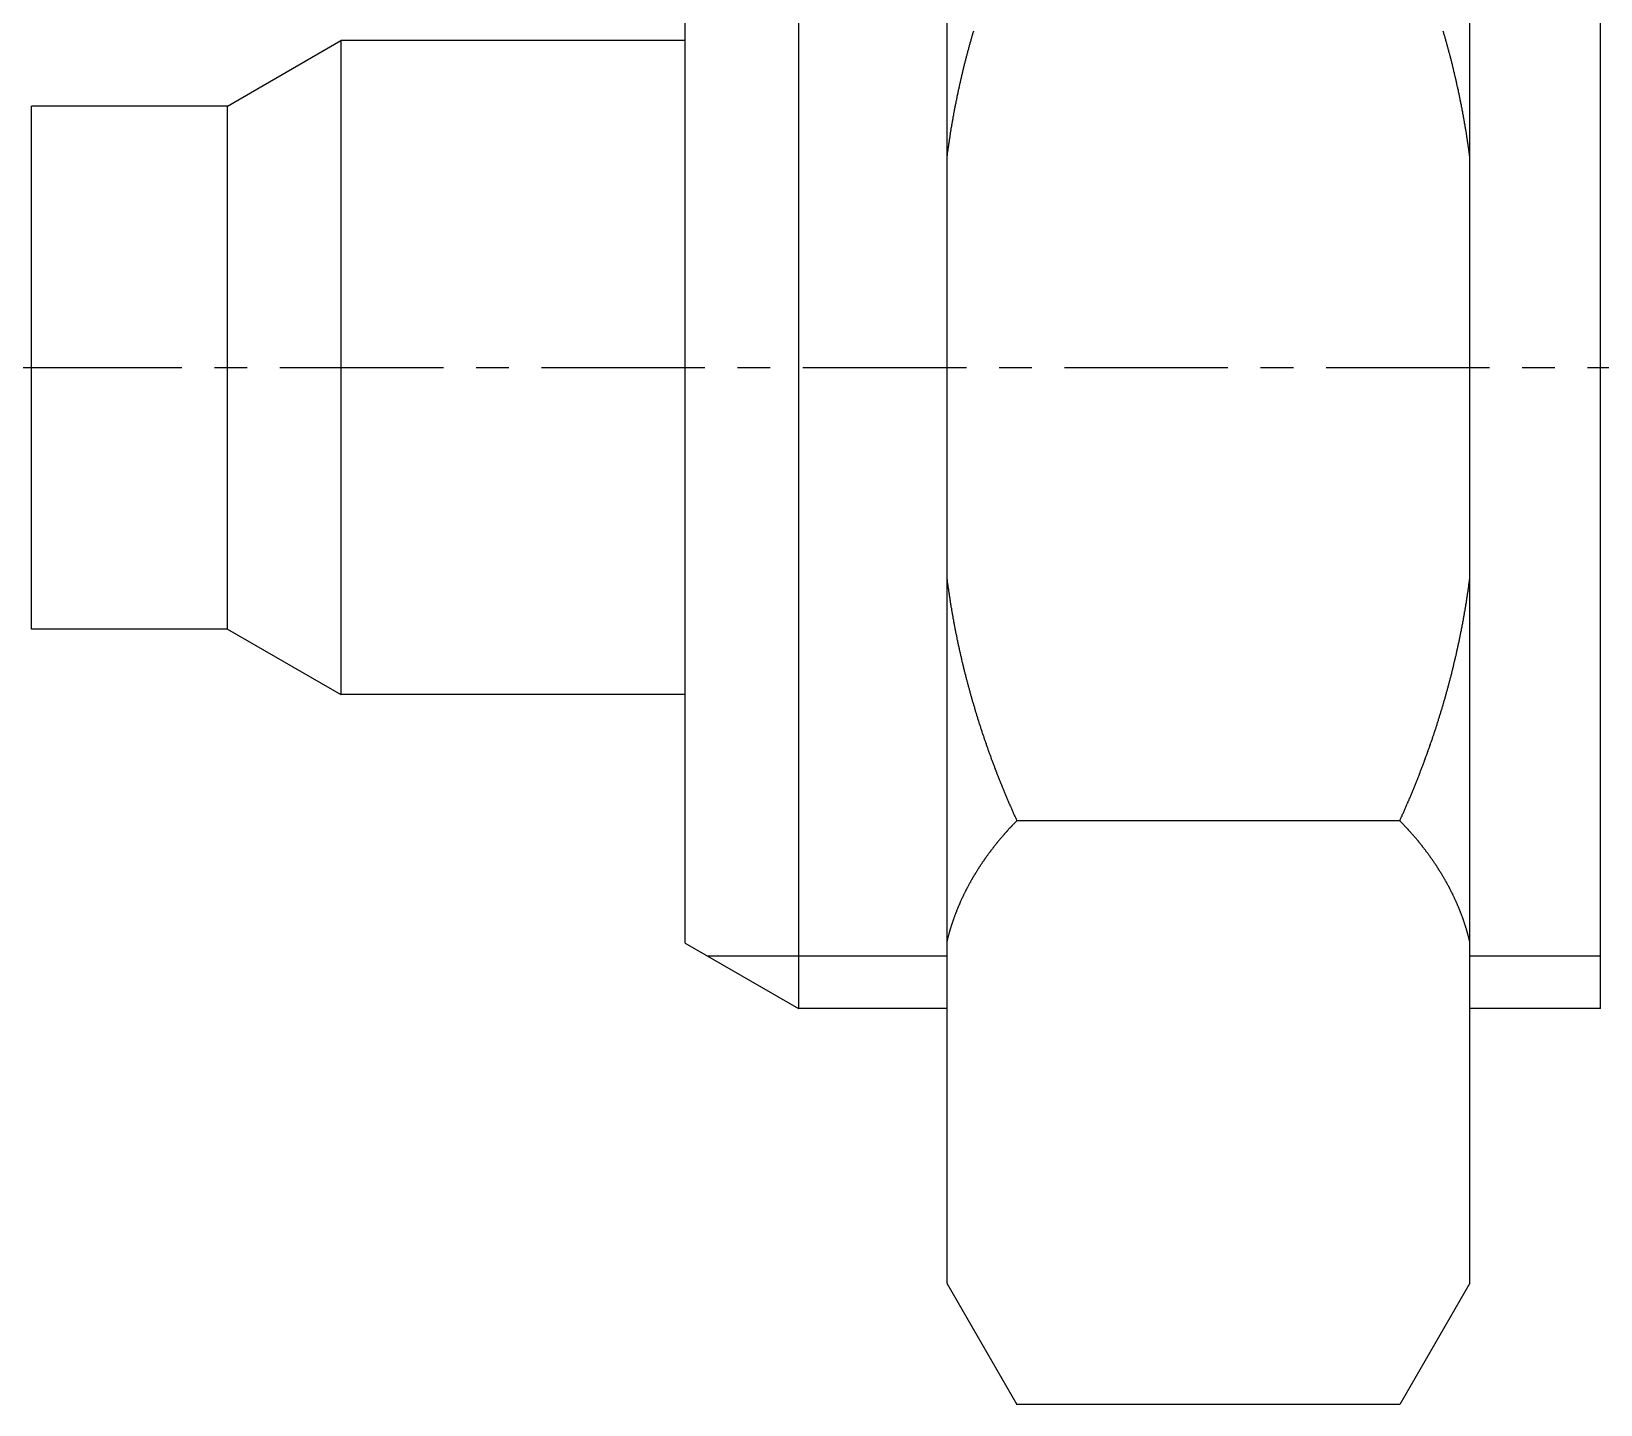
# Model space of a CAD drawing. Extents: x 69 to 234, y 65 to 130.
# Drawn here: x 113.26 to 125.26, y 103.68 to 114.18 of the extents above; entities that cross this region are included whole.
import ezdxf

# ---------------------------------------------------------------- set-up
doc = ezdxf.new("R2010")
doc.units = 0
doc.linetypes.add('CENTER', pattern=[2, 1.25, -0.25, 0.25, -0.25])
doc.layers.get('0').update_dxf_attribs({"linetype": 'CONTINUOUS'})
doc.layers.add('CENTER', color=1, linetype='CENTER')

msp = doc.modelspace()

# ---------------------------------------------------------------- linework, layer by layer
at = {"color": 7, "linetype": 'CONTINUOUS'}
for p, q in [((120.262, 118.609), (120.262, 111.609)), ((124.262, 111.609), (124.262, 118.609)), ((119.128, 116.509), (119.128, 106.709)), ((125.262, 106.709), (125.262, 116.509)), ((118.262, 107.209), (118.262, 116.009)), ((114.762, 113.609), (115.628, 114.109)), ((115.628, 114.109), (115.628, 109.109)), ((118.262, 114.109), (115.628, 114.109)), ((113.262, 109.609), (113.262, 113.609)), ((114.762, 113.609), (113.262, 113.609)), ((114.762, 109.609), (114.762, 113.609)), ((120.262, 111.609), (120.262, 104.609)), ((124.262, 104.609), (124.262, 111.609)), ((114.762, 109.609), (113.262, 109.609)), ((114.762, 109.609), (115.628, 109.109)), ((118.262, 109.109), (115.628, 109.109)), ((123.726, 108.144), (120.798, 108.144)), ((118.262, 107.209), (119.128, 106.709)), ((120.262, 106.709), (119.128, 106.709)), ((125.262, 106.709), (124.262, 106.709)), ((120.262, 104.609), (120.798, 103.68)), ((124.262, 104.609), (123.726, 103.68)), ((123.726, 103.68), (120.798, 103.68))]:
    msp.add_line(p, q, dxfattribs=at)
at = {"color": 3, "linetype": 'CONTINUOUS'}
for p, q in [((120.262, 107.109), (118.435, 107.109)), ((125.262, 107.109), (124.262, 107.109))]:
    msp.add_line(p, q, dxfattribs=at)
at = {"color": 7}
for points in [[(120.465, 114.181, 0), (120.463, 114.175, 0), (120.461, 114.168, 0), (120.459, 114.162, 0), (120.458, 114.155, 0), (120.456, 114.149, 0), (120.454, 114.142, 0), (120.452, 114.136, 0), (120.45, 114.129, 0), (120.448, 114.123, 0), (120.446, 114.116, 0), (120.445, 114.11, 0), (120.443, 114.103, 0), (120.441, 114.097, 0), (120.439, 114.09, 0), (120.437, 114.084, 0), (120.436, 114.077, 0), (120.434, 114.071, 0), (120.432, 114.064, 0), (120.43, 114.058, 0), (120.428, 114.051, 0), (120.427, 114.045, 0), (120.425, 114.038, 0), (120.423, 114.032, 0), (120.421, 114.025, 0), (120.42, 114.019, 0), (120.418, 114.012, 0), (120.416, 114.005, 0), (120.415, 113.999, 0), (120.413, 113.992, 0), (120.411, 113.986, 0), (120.409, 113.979, 0), (120.408, 113.973, 0), (120.406, 113.966, 0), (120.404, 113.96, 0), (120.403, 113.953, 0), (120.401, 113.947, 0), (120.399, 113.94, 0), (120.398, 113.934, 0), (120.396, 113.927, 0), (120.394, 113.92, 0), (120.393, 113.914, 0), (120.391, 113.907, 0), (120.39, 113.901, 0), (120.388, 113.894, 0), (120.386, 113.888, 0), (120.385, 113.881, 0), (120.383, 113.875, 0), (120.382, 113.868, 0), (120.38, 113.861, 0), (120.379, 113.855, 0), (120.377, 113.848, 0), (120.375, 113.842, 0), (120.374, 113.835, 0), (120.372, 113.829, 0), (120.371, 113.822, 0), (120.369, 113.815, 0), (120.368, 113.809, 0), (120.366, 113.802, 0), (120.365, 113.796, 0), (120.363, 113.789, 0), (120.362, 113.782, 0), (120.36, 113.776, 0), (120.359, 113.769, 0), (120.357, 113.763, 0), (120.356, 113.756, 0), (120.355, 113.749, 0), (120.353, 113.743, 0), (120.352, 113.736, 0), (120.35, 113.73, 0), (120.349, 113.723, 0), (120.347, 113.716, 0), (120.346, 113.71, 0), (120.345, 113.703, 0), (120.343, 113.697, 0), (120.342, 113.69, 0), (120.34, 113.683, 0), (120.339, 113.677, 0), (120.338, 113.67, 0), (120.336, 113.664, 0), (120.335, 113.657, 0), (120.334, 113.65, 0), (120.332, 113.644, 0), (120.331, 113.637, 0), (120.33, 113.63, 0), (120.328, 113.624, 0), (120.327, 113.617, 0), (120.326, 113.611, 0), (120.324, 113.604, 0), (120.323, 113.597, 0), (120.322, 113.591, 0), (120.321, 113.584, 0), (120.319, 113.577, 0), (120.318, 113.571, 0), (120.317, 113.564, 0), (120.316, 113.558, 0), (120.314, 113.551, 0), (120.313, 113.544, 0), (120.312, 113.538, 0), (120.311, 113.531, 0), (120.309, 113.524, 0), (120.308, 113.518, 0), (120.307, 113.511, 0), (120.306, 113.504, 0), (120.305, 113.498, 0), (120.304, 113.491, 0), (120.302, 113.484, 0), (120.301, 113.478, 0), (120.3, 113.471, 0), (120.299, 113.464, 0), (120.298, 113.458, 0), (120.297, 113.451, 0), (120.296, 113.444, 0), (120.294, 113.438, 0), (120.293, 113.431, 0), (120.292, 113.424, 0), (120.291, 113.418, 0), (120.29, 113.411, 0), (120.289, 113.404, 0), (120.288, 113.398, 0), (120.287, 113.391, 0), (120.286, 113.384, 0), (120.285, 113.378, 0), (120.284, 113.371, 0), (120.283, 113.364, 0), (120.282, 113.358, 0), (120.281, 113.351, 0), (120.28, 113.344, 0), (120.279, 113.338, 0), (120.278, 113.331, 0), (120.277, 113.324, 0), (120.276, 113.318, 0), (120.275, 113.311, 0), (120.274, 113.304, 0), (120.273, 113.298, 0), (120.272, 113.291, 0), (120.271, 113.284, 0), (120.27, 113.278, 0), (120.269, 113.271, 0), (120.268, 113.264, 0), (120.267, 113.257, 0), (120.266, 113.251, 0), (120.265, 113.244, 0), (120.265, 113.237, 0), (120.264, 113.231, 0), (120.263, 113.224, 0), (120.262, 113.217, 0)], [(124.262, 113.216, 0), (124.261, 113.223, 0), (124.26, 113.23, 0), (124.259, 113.236, 0), (124.258, 113.243, 0), (124.257, 113.25, 0), (124.256, 113.256, 0), (124.256, 113.263, 0), (124.255, 113.27, 0), (124.254, 113.276, 0), (124.253, 113.283, 0), (124.252, 113.29, 0), (124.251, 113.297, 0), (124.25, 113.303, 0), (124.249, 113.31, 0), (124.248, 113.317, 0), (124.247, 113.323, 0), (124.246, 113.33, 0), (124.245, 113.337, 0), (124.244, 113.343, 0), (124.243, 113.35, 0), (124.242, 113.357, 0), (124.241, 113.363, 0), (124.24, 113.37, 0), (124.239, 113.377, 0), (124.238, 113.383, 0), (124.237, 113.39, 0), (124.236, 113.397, 0), (124.235, 113.403, 0), (124.234, 113.41, 0), (124.233, 113.417, 0), (124.231, 113.423, 0), (124.23, 113.43, 0), (124.229, 113.437, 0), (124.228, 113.443, 0), (124.227, 113.45, 0), (124.226, 113.457, 0), (124.225, 113.463, 0), (124.224, 113.47, 0), (124.222, 113.477, 0), (124.221, 113.483, 0), (124.22, 113.49, 0), (124.219, 113.497, 0), (124.218, 113.503, 0), (124.217, 113.51, 0), (124.215, 113.517, 0), (124.214, 113.523, 0), (124.213, 113.53, 0), (124.212, 113.537, 0), (124.211, 113.543, 0), (124.209, 113.55, 0), (124.208, 113.557, 0), (124.207, 113.563, 0), (124.206, 113.57, 0), (124.204, 113.577, 0), (124.203, 113.583, 0), (124.202, 113.59, 0), (124.201, 113.596, 0), (124.199, 113.603, 0), (124.198, 113.61, 0), (124.197, 113.616, 0), (124.195, 113.623, 0), (124.194, 113.63, 0), (124.193, 113.636, 0), (124.191, 113.643, 0), (124.19, 113.649, 0), (124.189, 113.656, 0), (124.187, 113.663, 0), (124.186, 113.669, 0), (124.185, 113.676, 0), (124.183, 113.683, 0), (124.182, 113.689, 0), (124.181, 113.696, 0), (124.179, 113.702, 0), (124.178, 113.709, 0), (124.176, 113.716, 0), (124.175, 113.722, 0), (124.174, 113.729, 0), (124.172, 113.735, 0), (124.171, 113.742, 0), (124.169, 113.749, 0), (124.168, 113.755, 0), (124.166, 113.762, 0), (124.165, 113.768, 0), (124.163, 113.775, 0), (124.162, 113.782, 0), (124.16, 113.788, 0), (124.159, 113.795, 0), (124.157, 113.801, 0), (124.156, 113.808, 0), (124.154, 113.815, 0), (124.153, 113.821, 0), (124.151, 113.828, 0), (124.15, 113.834, 0), (124.148, 113.841, 0), (124.147, 113.848, 0), (124.145, 113.854, 0), (124.144, 113.861, 0), (124.142, 113.867, 0), (124.14, 113.874, 0), (124.139, 113.88, 0), (124.137, 113.887, 0), (124.136, 113.894, 0), (124.134, 113.9, 0), (124.132, 113.907, 0), (124.131, 113.913, 0), (124.129, 113.92, 0), (124.128, 113.926, 0), (124.126, 113.933, 0), (124.124, 113.939, 0), (124.123, 113.946, 0), (124.121, 113.953, 0), (124.119, 113.959, 0), (124.118, 113.966, 0), (124.116, 113.972, 0), (124.114, 113.979, 0), (124.113, 113.985, 0), (124.111, 113.992, 0), (124.109, 113.998, 0), (124.108, 114.005, 0), (124.106, 114.011, 0), (124.104, 114.018, 0), (124.102, 114.024, 0), (124.101, 114.031, 0), (124.099, 114.038, 0), (124.097, 114.044, 0), (124.095, 114.051, 0), (124.094, 114.057, 0), (124.092, 114.064, 0), (124.09, 114.07, 0), (124.088, 114.077, 0), (124.086, 114.083, 0), (124.085, 114.09, 0), (124.083, 114.096, 0), (124.081, 114.103, 0), (124.079, 114.109, 0), (124.077, 114.116, 0), (124.075, 114.122, 0), (124.074, 114.129, 0), (124.072, 114.135, 0), (124.07, 114.142, 0), (124.068, 114.148, 0), (124.066, 114.155, 0), (124.064, 114.161, 0), (124.062, 114.168, 0), (124.061, 114.174, 0), (124.059, 114.181, 0)], [(120.262, 110.001, 0), (120.263, 109.994, 0), (120.264, 109.987, 0), (120.264, 109.981, 0), (120.265, 109.974, 0), (120.266, 109.967, 0), (120.267, 109.961, 0), (120.268, 109.954, 0), (120.269, 109.947, 0), (120.27, 109.941, 0), (120.271, 109.934, 0), (120.272, 109.927, 0), (120.273, 109.92, 0), (120.274, 109.914, 0), (120.275, 109.907, 0), (120.276, 109.9, 0), (120.277, 109.894, 0), (120.278, 109.887, 0), (120.279, 109.88, 0), (120.28, 109.874, 0), (120.281, 109.867, 0), (120.282, 109.86, 0), (120.283, 109.854, 0), (120.284, 109.847, 0), (120.285, 109.84, 0), (120.286, 109.834, 0), (120.287, 109.827, 0), (120.288, 109.82, 0), (120.289, 109.814, 0), (120.29, 109.807, 0), (120.291, 109.8, 0), (120.292, 109.794, 0), (120.293, 109.787, 0), (120.294, 109.78, 0), (120.295, 109.774, 0), (120.297, 109.767, 0), (120.298, 109.76, 0), (120.299, 109.754, 0), (120.3, 109.747, 0), (120.301, 109.74, 0), (120.302, 109.734, 0), (120.303, 109.727, 0), (120.305, 109.72, 0), (120.306, 109.714, 0), (120.307, 109.707, 0), (120.308, 109.7, 0), (120.309, 109.694, 0), (120.311, 109.687, 0), (120.312, 109.68, 0), (120.313, 109.674, 0), (120.314, 109.667, 0), (120.315, 109.66, 0), (120.317, 109.654, 0), (120.318, 109.647, 0), (120.319, 109.641, 0), (120.32, 109.634, 0), (120.322, 109.627, 0), (120.323, 109.621, 0), (120.324, 109.614, 0), (120.326, 109.607, 0), (120.327, 109.601, 0), (120.328, 109.594, 0), (120.329, 109.587, 0), (120.331, 109.581, 0), (120.332, 109.574, 0), (120.333, 109.568, 0), (120.335, 109.561, 0), (120.336, 109.554, 0), (120.338, 109.548, 0), (120.339, 109.541, 0), (120.34, 109.534, 0), (120.342, 109.528, 0), (120.343, 109.521, 0), (120.344, 109.515, 0), (120.346, 109.508, 0), (120.347, 109.501, 0), (120.349, 109.495, 0), (120.35, 109.488, 0), (120.351, 109.482, 0), (120.353, 109.475, 0), (120.354, 109.468, 0), (120.356, 109.462, 0), (120.357, 109.455, 0), (120.359, 109.449, 0), (120.36, 109.442, 0), (120.362, 109.435, 0), (120.363, 109.429, 0), (120.365, 109.422, 0), (120.366, 109.416, 0), (120.368, 109.409, 0), (120.369, 109.402, 0), (120.371, 109.396, 0), (120.372, 109.389, 0), (120.374, 109.383, 0), (120.375, 109.376, 0), (120.377, 109.37, 0), (120.378, 109.363, 0), (120.38, 109.356, 0), (120.382, 109.35, 0), (120.383, 109.343, 0), (120.385, 109.337, 0), (120.386, 109.33, 0), (120.388, 109.324, 0), (120.389, 109.317, 0), (120.391, 109.31, 0), (120.393, 109.304, 0), (120.394, 109.297, 0), (120.396, 109.291, 0), (120.398, 109.284, 0), (120.399, 109.278, 0), (120.401, 109.271, 0), (120.403, 109.265, 0), (120.404, 109.258, 0), (120.406, 109.251, 0), (120.408, 109.245, 0), (120.409, 109.238, 0), (120.411, 109.232, 0), (120.413, 109.225, 0), (120.414, 109.219, 0), (120.416, 109.212, 0), (120.418, 109.206, 0), (120.42, 109.199, 0), (120.421, 109.193, 0), (120.423, 109.186, 0), (120.425, 109.18, 0), (120.426, 109.173, 0), (120.428, 109.166, 0), (120.43, 109.16, 0), (120.432, 109.153, 0), (120.434, 109.147, 0), (120.435, 109.14, 0), (120.437, 109.134, 0), (120.439, 109.127, 0), (120.441, 109.121, 0), (120.443, 109.114, 0), (120.444, 109.108, 0), (120.446, 109.101, 0), (120.448, 109.095, 0), (120.45, 109.088, 0), (120.452, 109.082, 0), (120.454, 109.075, 0), (120.455, 109.069, 0), (120.457, 109.062, 0), (120.459, 109.056, 0), (120.461, 109.049, 0), (120.463, 109.043, 0), (120.465, 109.036, 0), (120.467, 109.03, 0), (120.469, 109.023, 0), (120.471, 109.017, 0), (120.473, 109.01, 0), (120.475, 109.004, 0), (120.476, 108.998, 0), (120.478, 108.991, 0), (120.48, 108.985, 0), (120.482, 108.978, 0), (120.484, 108.972, 0), (120.486, 108.965, 0), (120.488, 108.959, 0), (120.49, 108.952, 0), (120.492, 108.946, 0), (120.494, 108.939, 0), (120.496, 108.933, 0), (120.498, 108.926, 0), (120.5, 108.92, 0), (120.502, 108.914, 0), (120.504, 108.907, 0), (120.506, 108.901, 0), (120.508, 108.894, 0), (120.51, 108.888, 0), (120.512, 108.881, 0), (120.515, 108.875, 0), (120.517, 108.868, 0), (120.519, 108.862, 0), (120.521, 108.856, 0), (120.523, 108.849, 0), (120.525, 108.843, 0), (120.527, 108.836, 0), (120.529, 108.83, 0), (120.531, 108.823, 0), (120.533, 108.817, 0), (120.536, 108.811, 0), (120.538, 108.804, 0), (120.54, 108.798, 0), (120.542, 108.791, 0), (120.544, 108.785, 0), (120.546, 108.779, 0), (120.548, 108.772, 0), (120.551, 108.766, 0), (120.553, 108.759, 0), (120.555, 108.753, 0), (120.557, 108.747, 0), (120.559, 108.74, 0), (120.562, 108.734, 0), (120.564, 108.727, 0), (120.566, 108.721, 0), (120.568, 108.715, 0), (120.57, 108.708, 0), (120.573, 108.702, 0), (120.575, 108.696, 0), (120.577, 108.689, 0), (120.579, 108.683, 0), (120.582, 108.676, 0), (120.584, 108.67, 0), (120.586, 108.664, 0), (120.589, 108.657, 0), (120.591, 108.651, 0), (120.593, 108.645, 0), (120.596, 108.638, 0), (120.598, 108.632, 0), (120.6, 108.626, 0), (120.602, 108.619, 0), (120.605, 108.613, 0), (120.607, 108.607, 0), (120.609, 108.6, 0), (120.612, 108.594, 0), (120.614, 108.588, 0), (120.617, 108.581, 0), (120.619, 108.575, 0), (120.621, 108.569, 0), (120.624, 108.562, 0), (120.626, 108.556, 0), (120.628, 108.55, 0), (120.631, 108.543, 0), (120.633, 108.537, 0), (120.636, 108.531, 0), (120.638, 108.524, 0), (120.641, 108.518, 0), (120.643, 108.512, 0), (120.645, 108.506, 0), (120.648, 108.499, 0), (120.65, 108.493, 0), (120.653, 108.487, 0), (120.655, 108.48, 0), (120.658, 108.474, 0), (120.66, 108.468, 0), (120.663, 108.461, 0), (120.665, 108.455, 0), (120.668, 108.449, 0), (120.67, 108.443, 0), (120.673, 108.436, 0), (120.675, 108.43, 0), (120.678, 108.424, 0), (120.68, 108.418, 0), (120.683, 108.411, 0), (120.685, 108.405, 0), (120.688, 108.399, 0), (120.69, 108.393, 0), (120.693, 108.386, 0), (120.696, 108.38, 0), (120.698, 108.374, 0), (120.701, 108.368, 0), (120.703, 108.361, 0), (120.706, 108.355, 0), (120.708, 108.349, 0), (120.711, 108.343, 0), (120.714, 108.336, 0), (120.716, 108.33, 0), (120.719, 108.324, 0), (120.722, 108.318, 0), (120.724, 108.311, 0), (120.727, 108.305, 0), (120.729, 108.299, 0), (120.732, 108.293, 0), (120.735, 108.287, 0), (120.737, 108.28, 0), (120.74, 108.274, 0), (120.743, 108.268, 0), (120.745, 108.262, 0), (120.748, 108.256, 0), (120.751, 108.249, 0), (120.754, 108.243, 0), (120.756, 108.237, 0), (120.759, 108.231, 0), (120.762, 108.225, 0), (120.764, 108.218, 0), (120.767, 108.212, 0), (120.77, 108.206, 0), (120.773, 108.2, 0), (120.775, 108.194, 0), (120.778, 108.188, 0), (120.781, 108.181, 0), (120.784, 108.175, 0), (120.787, 108.169, 0), (120.789, 108.163, 0), (120.792, 108.157, 0), (120.795, 108.151, 0), (120.798, 108.144, 0)], [(123.726, 108.144, 0), (123.729, 108.151, 0), (123.731, 108.157, 0), (123.734, 108.163, 0), (123.737, 108.169, 0), (123.74, 108.175, 0), (123.743, 108.181, 0), (123.745, 108.187, 0), (123.748, 108.194, 0), (123.751, 108.2, 0), (123.754, 108.206, 0), (123.756, 108.212, 0), (123.759, 108.218, 0), (123.762, 108.225, 0), (123.765, 108.231, 0), (123.767, 108.237, 0), (123.77, 108.243, 0), (123.773, 108.249, 0), (123.775, 108.255, 0), (123.778, 108.262, 0), (123.781, 108.268, 0), (123.783, 108.274, 0), (123.786, 108.28, 0), (123.789, 108.286, 0), (123.791, 108.293, 0), (123.794, 108.299, 0), (123.797, 108.305, 0), (123.799, 108.311, 0), (123.802, 108.318, 0), (123.805, 108.324, 0), (123.807, 108.33, 0), (123.81, 108.336, 0), (123.812, 108.342, 0), (123.815, 108.349, 0), (123.818, 108.355, 0), (123.82, 108.361, 0), (123.823, 108.367, 0), (123.825, 108.374, 0), (123.828, 108.38, 0), (123.831, 108.386, 0), (123.833, 108.392, 0), (123.836, 108.399, 0), (123.838, 108.405, 0), (123.841, 108.411, 0), (123.843, 108.417, 0), (123.846, 108.424, 0), (123.848, 108.43, 0), (123.851, 108.436, 0), (123.853, 108.442, 0), (123.856, 108.449, 0), (123.858, 108.455, 0), (123.861, 108.461, 0), (123.863, 108.468, 0), (123.866, 108.474, 0), (123.868, 108.48, 0), (123.871, 108.486, 0), (123.873, 108.493, 0), (123.876, 108.499, 0), (123.878, 108.505, 0), (123.881, 108.512, 0), (123.883, 108.518, 0), (123.885, 108.524, 0), (123.888, 108.531, 0), (123.89, 108.537, 0), (123.893, 108.543, 0), (123.895, 108.549, 0), (123.897, 108.556, 0), (123.9, 108.562, 0), (123.902, 108.568, 0), (123.905, 108.575, 0), (123.907, 108.581, 0), (123.909, 108.587, 0), (123.912, 108.594, 0), (123.914, 108.6, 0), (123.916, 108.606, 0), (123.919, 108.613, 0), (123.921, 108.619, 0), (123.923, 108.625, 0), (123.926, 108.632, 0), (123.928, 108.638, 0), (123.93, 108.644, 0), (123.933, 108.651, 0), (123.935, 108.657, 0), (123.937, 108.663, 0), (123.939, 108.67, 0), (123.942, 108.676, 0), (123.944, 108.683, 0), (123.946, 108.689, 0), (123.948, 108.695, 0), (123.951, 108.702, 0), (123.953, 108.708, 0), (123.955, 108.714, 0), (123.957, 108.721, 0), (123.96, 108.727, 0), (123.962, 108.734, 0), (123.964, 108.74, 0), (123.966, 108.746, 0), (123.968, 108.753, 0), (123.971, 108.759, 0), (123.973, 108.765, 0), (123.975, 108.772, 0), (123.977, 108.778, 0), (123.979, 108.785, 0), (123.981, 108.791, 0), (123.984, 108.797, 0), (123.986, 108.804, 0), (123.988, 108.81, 0), (123.99, 108.817, 0), (123.992, 108.823, 0), (123.994, 108.83, 0), (123.996, 108.836, 0), (123.999, 108.842, 0), (124.001, 108.849, 0), (124.003, 108.855, 0), (124.005, 108.862, 0), (124.007, 108.868, 0), (124.009, 108.874, 0), (124.011, 108.881, 0), (124.013, 108.887, 0), (124.015, 108.894, 0), (124.017, 108.9, 0), (124.019, 108.907, 0), (124.021, 108.913, 0), (124.023, 108.92, 0), (124.025, 108.926, 0), (124.027, 108.932, 0), (124.029, 108.939, 0), (124.031, 108.945, 0), (124.033, 108.952, 0), (124.035, 108.958, 0), (124.037, 108.965, 0), (124.039, 108.971, 0), (124.041, 108.978, 0), (124.043, 108.984, 0), (124.045, 108.991, 0), (124.047, 108.997, 0), (124.049, 109.003, 0), (124.051, 109.01, 0), (124.053, 109.016, 0), (124.055, 109.023, 0), (124.057, 109.029, 0), (124.059, 109.036, 0), (124.06, 109.042, 0), (124.062, 109.049, 0), (124.064, 109.055, 0), (124.066, 109.062, 0), (124.068, 109.068, 0), (124.07, 109.075, 0), (124.072, 109.081, 0), (124.073, 109.088, 0), (124.075, 109.094, 0), (124.077, 109.101, 0), (124.079, 109.107, 0), (124.081, 109.114, 0), (124.083, 109.12, 0), (124.084, 109.127, 0), (124.086, 109.133, 0), (124.088, 109.14, 0), (124.09, 109.146, 0), (124.092, 109.153, 0), (124.093, 109.159, 0), (124.095, 109.166, 0), (124.097, 109.172, 0), (124.099, 109.179, 0), (124.1, 109.185, 0), (124.102, 109.192, 0), (124.104, 109.198, 0), (124.106, 109.205, 0), (124.107, 109.212, 0), (124.109, 109.218, 0), (124.111, 109.225, 0), (124.112, 109.231, 0), (124.114, 109.238, 0), (124.116, 109.244, 0), (124.118, 109.251, 0), (124.119, 109.257, 0), (124.121, 109.264, 0), (124.123, 109.27, 0), (124.124, 109.277, 0), (124.126, 109.284, 0), (124.127, 109.29, 0), (124.129, 109.297, 0), (124.131, 109.303, 0), (124.132, 109.31, 0), (124.134, 109.316, 0), (124.136, 109.323, 0), (124.137, 109.329, 0), (124.139, 109.336, 0), (124.14, 109.343, 0), (124.142, 109.349, 0), (124.143, 109.356, 0), (124.145, 109.362, 0), (124.147, 109.369, 0), (124.148, 109.375, 0), (124.15, 109.382, 0), (124.151, 109.389, 0), (124.153, 109.395, 0), (124.154, 109.402, 0), (124.156, 109.408, 0), (124.157, 109.415, 0), (124.159, 109.421, 0), (124.16, 109.428, 0), (124.162, 109.435, 0), (124.163, 109.441, 0), (124.165, 109.448, 0), (124.166, 109.454, 0), (124.168, 109.461, 0), (124.169, 109.468, 0), (124.17, 109.474, 0), (124.172, 109.481, 0), (124.173, 109.487, 0), (124.175, 109.494, 0), (124.176, 109.501, 0), (124.178, 109.507, 0), (124.179, 109.514, 0), (124.18, 109.52, 0), (124.182, 109.527, 0), (124.183, 109.534, 0), (124.185, 109.54, 0), (124.186, 109.547, 0), (124.187, 109.553, 0), (124.189, 109.56, 0), (124.19, 109.567, 0), (124.191, 109.573, 0), (124.193, 109.58, 0), (124.194, 109.587, 0), (124.195, 109.593, 0), (124.197, 109.6, 0), (124.198, 109.606, 0), (124.199, 109.613, 0), (124.2, 109.62, 0), (124.202, 109.626, 0), (124.203, 109.633, 0), (124.204, 109.64, 0), (124.205, 109.646, 0), (124.207, 109.653, 0), (124.208, 109.66, 0), (124.209, 109.666, 0), (124.21, 109.673, 0), (124.212, 109.679, 0), (124.213, 109.686, 0), (124.214, 109.693, 0), (124.215, 109.699, 0), (124.216, 109.706, 0), (124.218, 109.713, 0), (124.219, 109.719, 0), (124.22, 109.726, 0), (124.221, 109.733, 0), (124.222, 109.739, 0), (124.223, 109.746, 0), (124.225, 109.753, 0), (124.226, 109.759, 0), (124.227, 109.766, 0), (124.228, 109.773, 0), (124.229, 109.779, 0), (124.23, 109.786, 0), (124.231, 109.793, 0), (124.232, 109.799, 0), (124.233, 109.806, 0), (124.235, 109.813, 0), (124.236, 109.819, 0), (124.237, 109.826, 0), (124.238, 109.833, 0), (124.239, 109.839, 0), (124.24, 109.846, 0), (124.241, 109.853, 0), (124.242, 109.859, 0), (124.243, 109.866, 0), (124.244, 109.873, 0), (124.245, 109.879, 0), (124.246, 109.886, 0), (124.247, 109.893, 0), (124.248, 109.899, 0), (124.249, 109.906, 0), (124.25, 109.913, 0), (124.251, 109.919, 0), (124.252, 109.926, 0), (124.253, 109.933, 0), (124.254, 109.939, 0), (124.255, 109.946, 0), (124.255, 109.953, 0), (124.256, 109.96, 0), (124.257, 109.966, 0), (124.258, 109.973, 0), (124.259, 109.98, 0), (124.26, 109.986, 0), (124.261, 109.993, 0), (124.262, 110, 0)], [(120.798, 108.144, 0), (120.795, 108.142, 0), (120.792, 108.139, 0), (120.79, 108.136, 0), (120.787, 108.134, 0), (120.784, 108.131, 0), (120.782, 108.128, 0), (120.779, 108.126, 0), (120.776, 108.123, 0), (120.774, 108.12, 0), (120.771, 108.117, 0), (120.769, 108.115, 0), (120.766, 108.112, 0), (120.763, 108.109, 0), (120.761, 108.106, 0), (120.758, 108.104, 0), (120.756, 108.101, 0), (120.753, 108.098, 0), (120.75, 108.095, 0), (120.748, 108.093, 0), (120.745, 108.09, 0), (120.743, 108.087, 0), (120.74, 108.084, 0), (120.737, 108.082, 0), (120.735, 108.079, 0), (120.732, 108.076, 0), (120.73, 108.073, 0), (120.727, 108.07, 0), (120.725, 108.068, 0), (120.722, 108.065, 0), (120.72, 108.062, 0), (120.717, 108.059, 0), (120.715, 108.056, 0), (120.712, 108.053, 0), (120.71, 108.051, 0), (120.707, 108.048, 0), (120.704, 108.045, 0), (120.702, 108.042, 0), (120.699, 108.039, 0), (120.697, 108.036, 0), (120.695, 108.034, 0), (120.692, 108.031, 0), (120.69, 108.028, 0), (120.687, 108.025, 0), (120.685, 108.022, 0), (120.682, 108.019, 0), (120.68, 108.016, 0), (120.677, 108.013, 0), (120.675, 108.011, 0), (120.672, 108.008, 0), (120.67, 108.005, 0), (120.667, 108.002, 0), (120.665, 107.999, 0), (120.663, 107.996, 0), (120.66, 107.993, 0), (120.658, 107.99, 0), (120.655, 107.987, 0), (120.653, 107.984, 0), (120.651, 107.981, 0), (120.648, 107.978, 0), (120.646, 107.976, 0), (120.643, 107.973, 0), (120.641, 107.97, 0), (120.639, 107.967, 0), (120.636, 107.964, 0), (120.634, 107.961, 0), (120.632, 107.958, 0), (120.629, 107.955, 0), (120.627, 107.952, 0), (120.625, 107.949, 0), (120.622, 107.946, 0), (120.62, 107.943, 0), (120.618, 107.94, 0), (120.615, 107.937, 0), (120.613, 107.934, 0), (120.611, 107.931, 0), (120.608, 107.928, 0), (120.606, 107.925, 0), (120.604, 107.922, 0), (120.601, 107.919, 0), (120.599, 107.916, 0), (120.597, 107.913, 0), (120.595, 107.91, 0), (120.592, 107.907, 0), (120.59, 107.904, 0), (120.588, 107.901, 0), (120.585, 107.898, 0), (120.583, 107.895, 0), (120.581, 107.892, 0), (120.579, 107.889, 0), (120.577, 107.885, 0), (120.574, 107.882, 0), (120.572, 107.879, 0), (120.57, 107.876, 0), (120.568, 107.873, 0), (120.565, 107.87, 0), (120.563, 107.867, 0), (120.561, 107.864, 0), (120.559, 107.861, 0), (120.557, 107.858, 0), (120.554, 107.855, 0), (120.552, 107.852, 0), (120.55, 107.848, 0), (120.548, 107.845, 0), (120.546, 107.842, 0), (120.544, 107.839, 0), (120.542, 107.836, 0), (120.539, 107.833, 0), (120.537, 107.83, 0), (120.535, 107.827, 0), (120.533, 107.823, 0), (120.531, 107.82, 0), (120.529, 107.817, 0), (120.527, 107.814, 0), (120.525, 107.811, 0), (120.522, 107.808, 0), (120.52, 107.805, 0), (120.518, 107.801, 0), (120.516, 107.798, 0), (120.514, 107.795, 0), (120.512, 107.792, 0), (120.51, 107.789, 0), (120.508, 107.786, 0), (120.506, 107.782, 0), (120.504, 107.779, 0), (120.502, 107.776, 0), (120.5, 107.773, 0), (120.498, 107.77, 0), (120.496, 107.766, 0), (120.494, 107.763, 0), (120.492, 107.76, 0), (120.49, 107.757, 0), (120.488, 107.754, 0), (120.486, 107.75, 0), (120.484, 107.747, 0), (120.482, 107.744, 0), (120.48, 107.741, 0), (120.478, 107.737, 0), (120.476, 107.734, 0), (120.474, 107.731, 0), (120.472, 107.728, 0), (120.47, 107.724, 0), (120.468, 107.721, 0), (120.466, 107.718, 0), (120.464, 107.715, 0), (120.462, 107.711, 0), (120.46, 107.708, 0), (120.459, 107.705, 0), (120.457, 107.702, 0), (120.455, 107.698, 0), (120.453, 107.695, 0), (120.451, 107.692, 0), (120.449, 107.688, 0), (120.447, 107.685, 0), (120.445, 107.682, 0), (120.444, 107.678, 0), (120.442, 107.675, 0), (120.44, 107.672, 0), (120.438, 107.669, 0), (120.436, 107.665, 0), (120.434, 107.662, 0), (120.433, 107.659, 0), (120.431, 107.655, 0), (120.429, 107.652, 0), (120.427, 107.649, 0), (120.425, 107.645, 0), (120.424, 107.642, 0), (120.422, 107.639, 0), (120.42, 107.635, 0), (120.418, 107.632, 0), (120.416, 107.628, 0), (120.415, 107.625, 0), (120.413, 107.622, 0), (120.411, 107.618, 0), (120.41, 107.615, 0), (120.408, 107.612, 0), (120.406, 107.608, 0), (120.404, 107.605, 0), (120.403, 107.602, 0), (120.401, 107.598, 0), (120.399, 107.595, 0), (120.398, 107.591, 0), (120.396, 107.588, 0), (120.394, 107.585, 0), (120.393, 107.581, 0), (120.391, 107.578, 0), (120.389, 107.574, 0), (120.388, 107.571, 0), (120.386, 107.568, 0), (120.384, 107.564, 0), (120.383, 107.561, 0), (120.381, 107.557, 0), (120.38, 107.554, 0), (120.378, 107.55, 0), (120.376, 107.547, 0), (120.375, 107.544, 0), (120.373, 107.54, 0), (120.372, 107.537, 0), (120.37, 107.533, 0), (120.368, 107.53, 0), (120.367, 107.526, 0), (120.365, 107.523, 0), (120.364, 107.519, 0), (120.362, 107.516, 0), (120.361, 107.512, 0), (120.359, 107.509, 0), (120.358, 107.505, 0), (120.356, 107.502, 0), (120.355, 107.499, 0), (120.353, 107.495, 0), (120.352, 107.492, 0), (120.35, 107.488, 0), (120.349, 107.485, 0), (120.347, 107.481, 0), (120.346, 107.478, 0), (120.344, 107.474, 0), (120.343, 107.471, 0), (120.342, 107.467, 0), (120.34, 107.464, 0), (120.339, 107.46, 0), (120.337, 107.457, 0), (120.336, 107.453, 0), (120.335, 107.449, 0), (120.333, 107.446, 0), (120.332, 107.442, 0), (120.33, 107.439, 0), (120.329, 107.435, 0), (120.328, 107.432, 0), (120.326, 107.428, 0), (120.325, 107.425, 0), (120.324, 107.421, 0), (120.322, 107.418, 0), (120.321, 107.414, 0), (120.32, 107.411, 0), (120.318, 107.407, 0), (120.317, 107.403, 0), (120.316, 107.4, 0), (120.315, 107.396, 0), (120.313, 107.393, 0), (120.312, 107.389, 0), (120.311, 107.386, 0), (120.31, 107.382, 0), (120.308, 107.378, 0), (120.307, 107.375, 0), (120.306, 107.371, 0), (120.305, 107.368, 0), (120.304, 107.364, 0), (120.302, 107.36, 0), (120.301, 107.357, 0), (120.3, 107.353, 0), (120.299, 107.35, 0), (120.298, 107.346, 0), (120.296, 107.342, 0), (120.295, 107.339, 0), (120.294, 107.335, 0), (120.293, 107.332, 0), (120.292, 107.328, 0), (120.291, 107.324, 0), (120.29, 107.321, 0), (120.289, 107.317, 0), (120.288, 107.313, 0), (120.286, 107.31, 0), (120.285, 107.306, 0), (120.284, 107.303, 0), (120.283, 107.299, 0), (120.282, 107.295, 0), (120.281, 107.292, 0), (120.28, 107.288, 0), (120.279, 107.284, 0), (120.278, 107.281, 0), (120.277, 107.277, 0), (120.276, 107.273, 0), (120.275, 107.27, 0), (120.274, 107.266, 0), (120.273, 107.262, 0), (120.272, 107.259, 0), (120.271, 107.255, 0), (120.27, 107.251, 0), (120.269, 107.248, 0), (120.268, 107.244, 0), (120.268, 107.24, 0), (120.267, 107.237, 0), (120.266, 107.233, 0), (120.265, 107.229, 0), (120.264, 107.226, 0), (120.263, 107.222, 0), (120.262, 107.218, 0), (120.261, 107.215, 0)], [(124.262, 107.216, 0), (124.261, 107.22, 0), (124.26, 107.224, 0), (124.259, 107.227, 0), (124.258, 107.231, 0), (124.257, 107.235, 0), (124.257, 107.238, 0), (124.256, 107.242, 0), (124.255, 107.246, 0), (124.254, 107.249, 0), (124.253, 107.253, 0), (124.252, 107.257, 0), (124.251, 107.26, 0), (124.25, 107.264, 0), (124.249, 107.268, 0), (124.248, 107.271, 0), (124.247, 107.275, 0), (124.246, 107.279, 0), (124.245, 107.282, 0), (124.244, 107.286, 0), (124.243, 107.289, 0), (124.242, 107.293, 0), (124.241, 107.297, 0), (124.24, 107.3, 0), (124.239, 107.304, 0), (124.238, 107.308, 0), (124.237, 107.311, 0), (124.236, 107.315, 0), (124.235, 107.319, 0), (124.233, 107.322, 0), (124.232, 107.326, 0), (124.231, 107.329, 0), (124.23, 107.333, 0), (124.229, 107.337, 0), (124.228, 107.34, 0), (124.227, 107.344, 0), (124.225, 107.347, 0), (124.224, 107.351, 0), (124.223, 107.355, 0), (124.222, 107.358, 0), (124.221, 107.362, 0), (124.22, 107.365, 0), (124.218, 107.369, 0), (124.217, 107.373, 0), (124.216, 107.376, 0), (124.215, 107.38, 0), (124.213, 107.383, 0), (124.212, 107.387, 0), (124.211, 107.39, 0), (124.21, 107.394, 0), (124.208, 107.398, 0), (124.207, 107.401, 0), (124.206, 107.405, 0), (124.205, 107.408, 0), (124.203, 107.412, 0), (124.202, 107.415, 0), (124.201, 107.419, 0), (124.199, 107.422, 0), (124.198, 107.426, 0), (124.197, 107.43, 0), (124.195, 107.433, 0), (124.194, 107.437, 0), (124.193, 107.44, 0), (124.191, 107.444, 0), (124.19, 107.447, 0), (124.189, 107.451, 0), (124.187, 107.454, 0), (124.186, 107.458, 0), (124.184, 107.461, 0), (124.183, 107.465, 0), (124.181, 107.468, 0), (124.18, 107.472, 0), (124.179, 107.475, 0), (124.177, 107.479, 0), (124.176, 107.482, 0), (124.174, 107.486, 0), (124.173, 107.489, 0), (124.171, 107.493, 0), (124.17, 107.496, 0), (124.168, 107.5, 0), (124.167, 107.503, 0), (124.165, 107.507, 0), (124.164, 107.51, 0), (124.162, 107.514, 0), (124.161, 107.517, 0), (124.159, 107.52, 0), (124.158, 107.524, 0), (124.156, 107.527, 0), (124.155, 107.531, 0), (124.153, 107.534, 0), (124.152, 107.538, 0), (124.15, 107.541, 0), (124.148, 107.545, 0), (124.147, 107.548, 0), (124.145, 107.551, 0), (124.144, 107.555, 0), (124.142, 107.558, 0), (124.14, 107.562, 0), (124.139, 107.565, 0), (124.137, 107.569, 0), (124.135, 107.572, 0), (124.134, 107.575, 0), (124.132, 107.579, 0), (124.131, 107.582, 0), (124.129, 107.586, 0), (124.127, 107.589, 0), (124.126, 107.592, 0), (124.124, 107.596, 0), (124.122, 107.599, 0), (124.12, 107.602, 0), (124.119, 107.606, 0), (124.117, 107.609, 0), (124.115, 107.613, 0), (124.114, 107.616, 0), (124.112, 107.619, 0), (124.11, 107.623, 0), (124.108, 107.626, 0), (124.107, 107.629, 0), (124.105, 107.633, 0), (124.103, 107.636, 0), (124.101, 107.639, 0), (124.1, 107.643, 0), (124.098, 107.646, 0), (124.096, 107.649, 0), (124.094, 107.653, 0), (124.092, 107.656, 0), (124.091, 107.659, 0), (124.089, 107.663, 0), (124.087, 107.666, 0), (124.085, 107.669, 0), (124.083, 107.673, 0), (124.081, 107.676, 0), (124.08, 107.679, 0), (124.078, 107.683, 0), (124.076, 107.686, 0), (124.074, 107.689, 0), (124.072, 107.692, 0), (124.07, 107.696, 0), (124.068, 107.699, 0), (124.066, 107.702, 0), (124.065, 107.706, 0), (124.063, 107.709, 0), (124.061, 107.712, 0), (124.059, 107.715, 0), (124.057, 107.719, 0), (124.055, 107.722, 0), (124.053, 107.725, 0), (124.051, 107.728, 0), (124.049, 107.732, 0), (124.047, 107.735, 0), (124.045, 107.738, 0), (124.043, 107.741, 0), (124.041, 107.745, 0), (124.039, 107.748, 0), (124.037, 107.751, 0), (124.035, 107.754, 0), (124.033, 107.757, 0), (124.031, 107.761, 0), (124.029, 107.764, 0), (124.027, 107.767, 0), (124.025, 107.77, 0), (124.023, 107.773, 0), (124.021, 107.777, 0), (124.019, 107.78, 0), (124.017, 107.783, 0), (124.015, 107.786, 0), (124.013, 107.789, 0), (124.011, 107.792, 0), (124.009, 107.796, 0), (124.007, 107.799, 0), (124.005, 107.802, 0), (124.003, 107.805, 0), (124.001, 107.808, 0), (123.999, 107.811, 0), (123.997, 107.815, 0), (123.994, 107.818, 0), (123.992, 107.821, 0), (123.99, 107.824, 0), (123.988, 107.827, 0), (123.986, 107.83, 0), (123.984, 107.833, 0), (123.982, 107.837, 0), (123.98, 107.84, 0), (123.977, 107.843, 0), (123.975, 107.846, 0), (123.973, 107.849, 0), (123.971, 107.852, 0), (123.969, 107.855, 0), (123.967, 107.858, 0), (123.964, 107.861, 0), (123.962, 107.864, 0), (123.96, 107.867, 0), (123.958, 107.871, 0), (123.956, 107.874, 0), (123.953, 107.877, 0), (123.951, 107.88, 0), (123.949, 107.883, 0), (123.947, 107.886, 0), (123.945, 107.889, 0), (123.942, 107.892, 0), (123.94, 107.895, 0), (123.938, 107.898, 0), (123.936, 107.901, 0), (123.933, 107.904, 0), (123.931, 107.907, 0), (123.929, 107.91, 0), (123.926, 107.913, 0), (123.924, 107.916, 0), (123.922, 107.919, 0), (123.92, 107.922, 0), (123.917, 107.925, 0), (123.915, 107.928, 0), (123.913, 107.931, 0), (123.91, 107.934, 0), (123.908, 107.937, 0), (123.906, 107.94, 0), (123.903, 107.943, 0), (123.901, 107.946, 0), (123.899, 107.949, 0), (123.896, 107.952, 0), (123.894, 107.955, 0), (123.892, 107.958, 0), (123.889, 107.961, 0), (123.887, 107.964, 0), (123.885, 107.967, 0), (123.882, 107.97, 0), (123.88, 107.973, 0), (123.878, 107.976, 0), (123.875, 107.979, 0), (123.873, 107.982, 0), (123.87, 107.985, 0), (123.868, 107.988, 0), (123.866, 107.99, 0), (123.863, 107.993, 0), (123.861, 107.996, 0), (123.858, 107.999, 0), (123.856, 108.002, 0), (123.853, 108.005, 0), (123.851, 108.008, 0), (123.849, 108.011, 0), (123.846, 108.014, 0), (123.844, 108.017, 0), (123.841, 108.019, 0), (123.839, 108.022, 0), (123.836, 108.025, 0), (123.834, 108.028, 0), (123.831, 108.031, 0), (123.829, 108.034, 0), (123.826, 108.037, 0), (123.824, 108.039, 0), (123.821, 108.042, 0), (123.819, 108.045, 0), (123.816, 108.048, 0), (123.814, 108.051, 0), (123.811, 108.054, 0), (123.809, 108.056, 0), (123.806, 108.059, 0), (123.804, 108.062, 0), (123.801, 108.065, 0), (123.799, 108.068, 0), (123.796, 108.07, 0), (123.794, 108.073, 0), (123.791, 108.076, 0), (123.789, 108.079, 0), (123.786, 108.082, 0), (123.783, 108.084, 0), (123.781, 108.087, 0), (123.778, 108.09, 0), (123.776, 108.093, 0), (123.773, 108.095, 0), (123.771, 108.098, 0), (123.768, 108.101, 0), (123.765, 108.104, 0), (123.763, 108.106, 0), (123.76, 108.109, 0), (123.758, 108.112, 0), (123.755, 108.115, 0), (123.752, 108.117, 0), (123.75, 108.12, 0), (123.747, 108.123, 0), (123.744, 108.126, 0), (123.742, 108.128, 0), (123.739, 108.131, 0), (123.737, 108.134, 0), (123.734, 108.136, 0), (123.731, 108.139, 0), (123.729, 108.142, 0), (123.726, 108.144, 0)]]:
    msp.add_polyline3d(points, dxfattribs=at)
at = {"layer": 'CENTER', "color": 1, "linetype": 'CENTER'}
msp.add_line((97.162, 111.609), (204.862, 111.609), dxfattribs=at)

doc.saveas('drawing.dxf')
